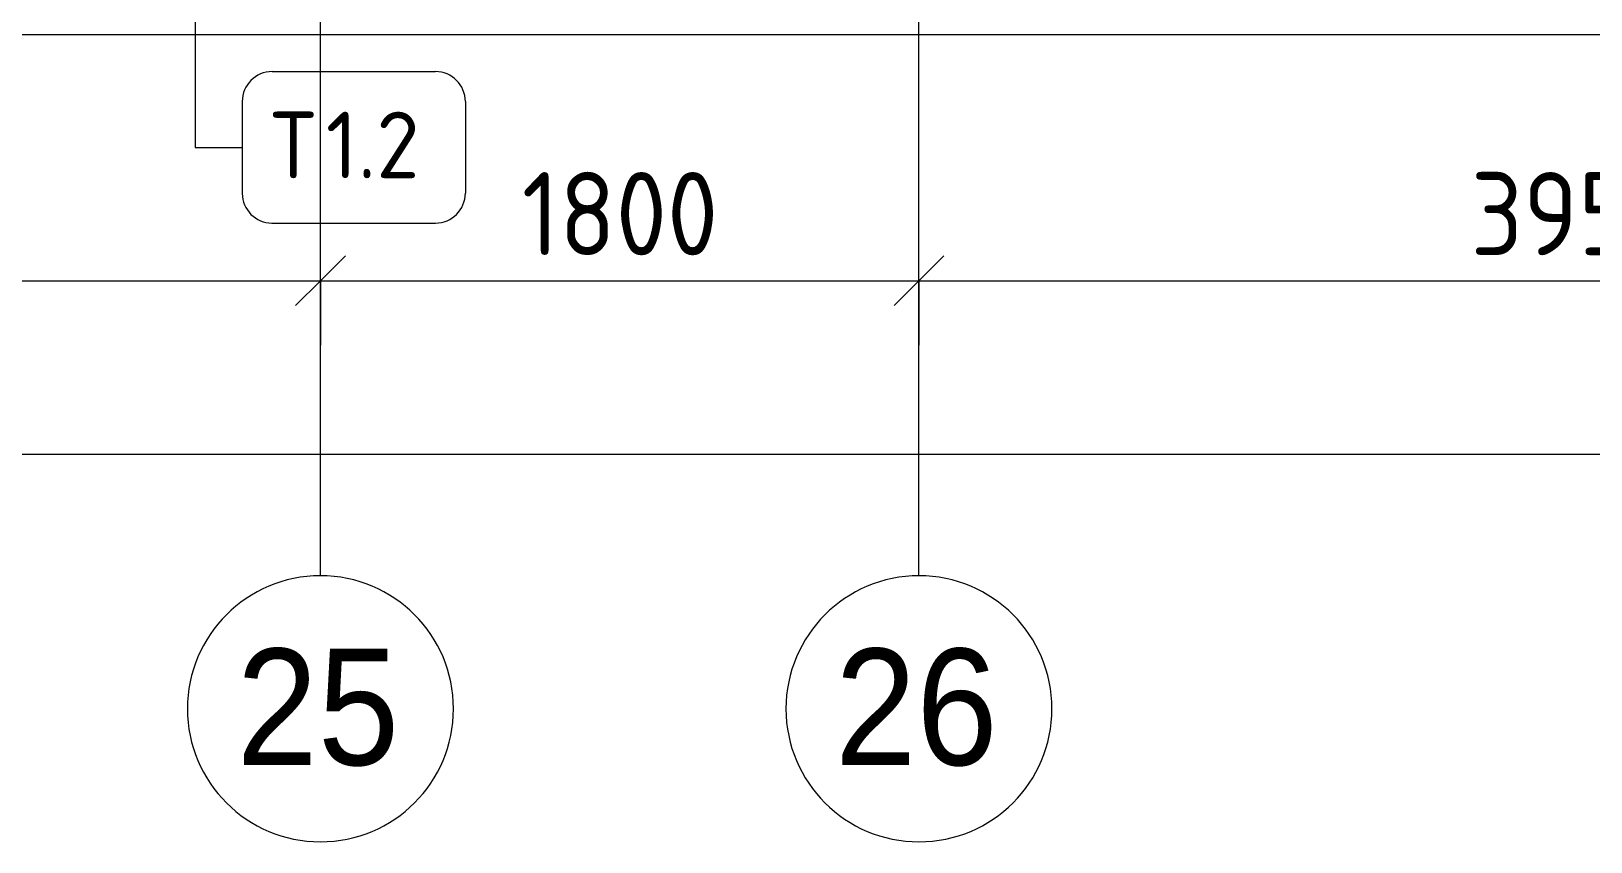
# Model space of a CAD drawing. Header units: millimetres. Extents: x -7229 to 196340, y -8553 to 29000.
# Drawn here: x 142206 to 146897, y -2706 to -269 of the extents above; entities that cross this region are included whole.
import ezdxf

# ---------------------------------------------------------------- set-up
doc = ezdxf.new("R2010")
doc.units = ezdxf.units.MM
for name, color, linetype, lineweight in [('A-ANNO-DIMS', 7, 'Continuous', 9), ('A-ANNO-DIMS-100', 7, 'Continuous', 9), ('A-WALL-1', 7, 'Continuous', 9), ('Марки для знаков', 7, 'Continuous', 9), ('Оси', 7, 'Continuous', 9), ('Оси-1', 7, 'Continuous', 20)]:
    doc.layers.add(name, color=color, linetype=linetype, lineweight=lineweight)
doc.styles.add('Arial_1', font='arial.ttf', dxfattribs={"width": 0.9, "height": 350})
doc.styles.add('GOST Common_1', font='GOST_Common.ttf', dxfattribs={"height": 200})
doc.styles.add('ISOCPEUR_1', font='isocpeur.ttf', dxfattribs={"width": 0.9, "height": 250})
doc.dimstyles.new('ISO-2_5_0_9К_БОЛЬШОЙ_1', dxfattribs={"dimscale": 304.8, "dimtxt": 248.995294, "dimasz": 0.492126, "dimexe": 0.393701, "dimexo": 0.984252, "dimgap": 0, "dimtad": 1, "dimdec": 0, "dimrnd": 10, "dimzin": 0, "dimdsep": 46, "dimtxsty": 'ISOCPEUR_1', "dimblk1": 'OBLIQUE', "dimblk2": 'OBLIQUE', "dimsah": 1, "dimcen": 0.09, "dimdle": 0.393701, "dimazin": 0, "dimtfac": 1, "dimtdec": 4, "dimtix": 1, "dimtmove": 0, "dimatfit": 3, "dimfxl": 1, "dimtvp": 1, "dimtolj": 1, "dimtzin": 0, "dimarcsym": 2})

# ---------------------------------------------------------------- blocks, each defined once
blk = doc.blocks.new('Ось сетки - D8-29747960-План монтажа зашивок 1 этажа в осях 23_1-33 лист 3')
at = {"layer": 'Оси-1'}
for start, end in [(360, 180), (180, 360)]:
    blk.add_arc((0, 0), 4, start, end, dxfattribs=at)
blk = doc.blocks.new('DIMBLOCK4-План монтажа зашивок 1 этажа в осях 23_1-33 лист 3')
at = {"layer": 'A-ANNO-DIMS-100'}
for p, q in [((139576.3, -1213.1), (139576.3, -899.2)), ((143076.3, -1213.1), (143076.3, -899.2)), ((139576.3, -1019.2), (143076.3, -1019.2)), ((139576.3, -1019.2), (139576.3, -1213.1)), ((143076.3, -1019.2), (143076.3, -1213.1))]:
    blk.add_line(p, q, dxfattribs=at)
at = {"layer": 'A-ANNO-DIMS-100', "lineweight": 20}
for p, q in [((139576.3, -1019.2), (139651.3, -944.2)), ((143076.3, -1019.2), (143151.3, -944.2)), ((139576.3, -1019.2), (139501.3, -1094.2)), ((143076.3, -1019.2), (143001.3, -1094.2))]:
    blk.add_line(p, q, dxfattribs=at)
at = {"layer": 'A-ANNO-DIMS-100', "color": 0, "insert": (141010.3, -692.6), "char_height": 250, "width": 758.478, "attachment_point": 1, "line_spacing_factor": 1.149209, "style": 'ISOCPEUR_1'}
blk.add_mtext('3500', dxfattribs=at)
blk = doc.blocks.new('_Oblique')
at = {"color": 0, "linetype": 'ByBlock', "lineweight": -2}
blk.add_line((-0.5, -0.5), (0.5, 0.5), dxfattribs=at)
blk = doc.blocks.new('DIMBLOCK5-План монтажа зашивок 1 этажа в осях 23_1-33 лист 3')
at = {"layer": 'A-ANNO-DIMS-100'}
for p, q in [((143076.3, -1213.1), (143076.3, -899.2)), ((144876.3, -1213.1), (144876.3, -899.2)), ((143076.3, -1019.2), (144876.3, -1019.2)), ((143076.3, -1019.2), (143076.3, -1213.1)), ((144876.3, -1019.2), (144876.3, -1213.1))]:
    blk.add_line(p, q, dxfattribs=at)
at = {"layer": 'A-ANNO-DIMS-100', "lineweight": 20}
for p, q in [((143076.3, -1019.2), (143151.3, -944.2)), ((144876.3, -1019.2), (144951.3, -944.2)), ((143076.3, -1019.2), (143001.3, -1094.2)), ((144876.3, -1019.2), (144801.3, -1094.2))]:
    blk.add_line(p, q, dxfattribs=at)
at = {"layer": 'A-ANNO-DIMS-100', "color": 0, "insert": (143681.8, -692.6), "char_height": 250, "width": 706.764, "attachment_point": 1, "line_spacing_factor": 1.149209, "style": 'ISOCPEUR_1'}
blk.add_mtext('1800', dxfattribs=at)
blk = doc.blocks.new('DIMBLOCK6-План монтажа зашивок 1 этажа в осях 23_1-33 лист 3')
at = {"layer": 'A-ANNO-DIMS-100'}
for p, q in [((144876.3, -1213.1), (144876.3, -899.2)), ((148826.3, -1213.1), (148826.3, -899.2)), ((144876.3, -1019.2), (148826.3, -1019.2)), ((144876.3, -1019.2), (144876.3, -1213.1)), ((148826.3, -1019.2), (148826.3, -1213.1))]:
    blk.add_line(p, q, dxfattribs=at)
at = {"layer": 'A-ANNO-DIMS-100', "lineweight": 20}
for p, q in [((144876.3, -1019.2), (144951.3, -944.2)), ((148826.3, -1019.2), (148901.3, -944.2)), ((144876.3, -1019.2), (144801.3, -1094.2)), ((148826.3, -1019.2), (148751.3, -1094.2))]:
    blk.add_line(p, q, dxfattribs=at)
at = {"layer": 'A-ANNO-DIMS-100', "color": 0, "insert": (146535.3, -692.6), "char_height": 250, "width": 758.478, "attachment_point": 1, "line_spacing_factor": 1.149209, "style": 'ISOCPEUR_1'}
blk.add_mtext('3950', dxfattribs=at)
blk = doc.blocks.new('DIMBLOCK27-План монтажа зашивок 1 этажа в осях 23_1-33 лист 3')
at = {"layer": 'A-ANNO-DIMS-100'}
for p, q in [((134776.3, -1734.6), (134776.3, -1420.7)), ((175226.3, -1734.6), (175226.3, -1420.7)), ((134656.3, -1540.7), (175346.3, -1540.7)), ((134776.3, -1540.7), (134776.3, -1734.6)), ((175226.3, -1540.7), (175226.3, -1734.6))]:
    blk.add_line(p, q, dxfattribs=at)
at = {"layer": 'A-ANNO-DIMS-100', "lineweight": 20}
for p, q in [((134776.3, -1540.7), (134851.3, -1465.7)), ((175226.3, -1540.7), (175301.3, -1465.7)), ((134776.3, -1540.7), (134701.3, -1615.7)), ((175226.3, -1540.7), (175151.3, -1615.7))]:
    blk.add_line(p, q, dxfattribs=at)
at = {"layer": 'A-ANNO-DIMS-100', "color": 0, "insert": (154582.3, -1214.1), "char_height": 250, "width": 1005.558, "attachment_point": 1, "line_spacing_factor": 1.149209, "style": 'ISOCPEUR_1'}
blk.add_mtext('40450', dxfattribs=at)
blk = doc.blocks.new('Марка_Знаки - В прямоуг_Наименование краткое-30718135-План монтажа зашивок 1 этажа в осях 23_1-33 лист 3')
at = {"layer": 'Марки для знаков'}
for p, q in [((-2.455, 2.278), (2.455, 2.278)), ((-3.355, 1.378), (-3.355, -1.384)), ((3.355, 1.378), (3.355, -1.378)), ((-2.461, -2.278), (2.455, -2.278))]:
    blk.add_line(p, q, dxfattribs=at)
for centre, radius, start, end in [((-2.455, 1.378), 0.9, 90, 180), ((2.455, 1.378), 0.9, 0, 90), ((-2.461, -1.384), 0.893, 180, 270), ((2.455, -1.378), 0.9, 270, 0)]:
    blk.add_arc(centre, radius, start, end, dxfattribs=at)

msp = doc.modelspace()

# ---------------------------------------------------------------- linework, layer by layer
at = {"layer": 'A-WALL-1'}
msp.add_line((158246.3, -280), (139396.3, -280), dxfattribs=at)
at = {"layer": 'Марки для знаков'}
for p, q in [((142699, 367.4), (142699, -618.2)), ((142699, -618.2), (142841, -618.2))]:
    msp.add_line(p, q, dxfattribs=at)
at = {"layer": 'Оси'}
for p, q in [((143076.3, -1906.3), (143076.3, 593.7)), ((144876.3, -1906.3), (144876.3, 593.7))]:
    msp.add_line(p, q, dxfattribs=at)

# ---------------------------------------------------------------- block references
at = {"layer": 'Марки для знаков', "xscale": 99.99999999999993, "yscale": 99.99999999999993, "zscale": 99.99999999999993}
msp.add_blockref('Марка_Знаки - В прямоуг_Наименование краткое-30718135-План монтажа зашивок 1 этажа в осях 23_1-33 лист 3', (143176.5, -618.2), dxfattribs=at)
at = {"layer": 'Оси-1', "xscale": 99.99999999999993, "yscale": 99.99999999999993, "zscale": 99.99999999999993}
for p in [(143076.3, -2306.3), (144876.3, -2306.3)]:
    msp.add_blockref('Ось сетки - D8-29747960-План монтажа зашивок 1 этажа в осях 23_1-33 лист 3', p, dxfattribs=at)

# ---------------------------------------------------------------- texts
at = {"layer": 'Марки для знаков', "char_height": 200, "attachment_point": 1, "style": 'GOST Common_1'}
for s, insert, width in [('\\fGOST Common|b0|i0|c204|p34|;Т', (142927, -511.1), 200.422), ('1.2', (143092.4, -511.1), 368.776)]:
    msp.add_mtext(s, dxfattribs=dict(at, insert=insert, width=width))
at = {"layer": 'Оси', "char_height": 350, "width": 606.076, "attachment_point": 1, "style": 'Arial_1'}
for s, insert in [('25', (142823.7, -2125.6)), ('26', (144623.7, -2125.6))]:
    msp.add_mtext(s, dxfattribs=dict(at, insert=insert))

# ---------------------------------------------------------------- dimensions: what is measured, and where the dimension line sits
at = {"layer": 'A-ANNO-DIMS'}
for base, p1, p2, override, picture, middle in [((143076.3, -1019.2), (139576.3, -913.1), (143076.3, -913.1), {"dimpost": '<>', "dimfxl": 3500}, 'DIMBLOCK4-План монтажа зашивок 1 этажа в осях 23_1-33 лист 3', (141326.3, -894.2)), ((144876.3, -1019.2), (143076.3, -913.1), (144876.3, -913.1), {"dimpost": '<>', "dimfxl": 1800}, 'DIMBLOCK5-План монтажа зашивок 1 этажа в осях 23_1-33 лист 3', (143976.3, -894.2)), ((148826.3, -1019.2), (144876.3, -913.1), (148826.3, -913.1), {"dimpost": '<>', "dimfxl": 3950}, 'DIMBLOCK6-План монтажа зашивок 1 этажа в осях 23_1-33 лист 3', (146851.3, -894.2)), ((175226.3, -1540.7), (134776.3, -1434.6), (175226.3, -1434.6), {"dimpost": '<>', "dimfxl": 40450}, 'DIMBLOCK27-План монтажа зашивок 1 этажа в осях 23_1-33 лист 3', (155001.3, -1415.7))]:
    dim = msp.add_linear_dim(base=base, p1=p1, p2=p2, dimstyle='ISO-2_5_0_9К_БОЛЬШОЙ_1', override=override, dxfattribs=at)
    dim.commit()
    dim.dimension.update_dxf_attribs({"geometry": picture, "text_midpoint": middle})

doc.saveas('drawing.dxf')
